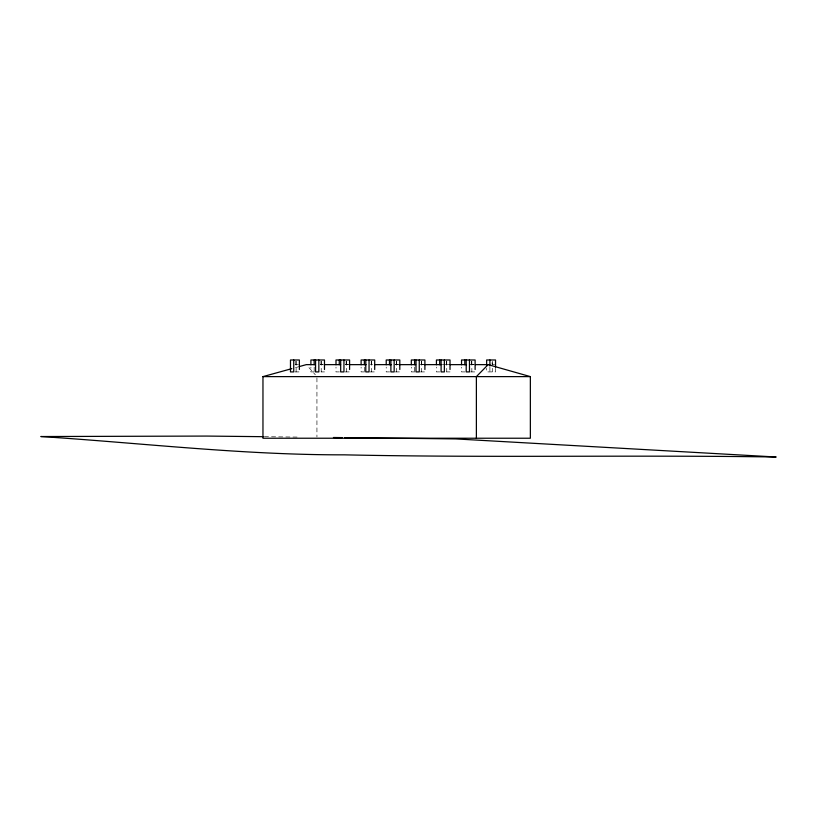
<?xml version="1.0" encoding="UTF-8"?>
<svg xmlns="http://www.w3.org/2000/svg" width="817" height="817" viewBox="0 0 817 817"><rect width="100%" height="100%" fill="white"/><g stroke="black" fill="none" stroke-linecap="round" stroke-linejoin="round"><path stroke-width="0.61" stroke-dasharray="4.08 3.06" d="M295.468 367.63L297.878 366.966M295.049 364.3L298.409 364.3M320.152 364.3L322.398 364.3M345.254 364.3L348.624 364.3M370.367 364.3L372.603 364.3M395.469 364.3L398.839 364.3M420.571 364.3L423.941 364.3M446.807 364.3L449.044 364.3M470.786 364.3L474.156 364.3M494.581 364.3L492.1 364.3L492.1 361.073M320.295 364.637L322.838 364.637M345.724 364.637L348.267 364.637M395.316 364.637L397.859 364.637M420.755 364.637L423.298 364.637M442.365 364.637L448.727 364.637M470.337 364.637L474.156 364.637M294.866 371.909L299.369 371.909M314.279 371.909L310.899 371.909L310.899 367.139M321.091 371.909L324.482 371.909M339.392 371.909L336.001 371.909L336.001 367.139M345.07 371.909L349.584 371.909M364.494 371.909L361.114 371.909L361.114 367.139M370.183 371.909L374.697 371.909M389.597 371.909L386.216 371.909L386.216 367.139M395.285 371.909L399.799 371.909M414.709 371.909L411.319 371.909L411.319 367.139M420.398 371.909L424.901 371.909M439.689 371.909L436.431 371.909L436.431 367.139M446.623 371.909L450.014 371.909M464.914 371.909L461.534 371.909L461.534 367.139M470.602 371.909L475.116 371.909M264.422 436.707L298.266 437.095M308.979 367.64L315.342 374.819M495.541 368.334L495.541 371.909L486.646 371.909L486.646 368.334M492.283 361.185L492.283 371.909M489.904 367.139L489.904 371.909M471.848 361.185L471.848 371.909M471.675 361.073L471.675 364.3M446.746 361.185L446.746 371.909M446.562 361.073L446.562 364.3M421.643 361.185L421.643 371.909M421.46 361.073L421.46 364.3M414.587 367.139L414.587 371.909M396.531 361.185L396.531 371.909M396.347 361.073L396.347 364.3M371.429 361.185L371.429 371.909M371.245 361.073L371.245 364.3M364.372 367.139L364.372 371.909M346.326 361.185L346.326 371.909M346.142 361.073L346.142 364.3M321.214 361.185L321.214 371.909M321.03 361.073L321.03 364.3M316.935 377.873L316.935 436.972M314.167 367.139L314.167 371.909M296.111 361.185L296.111 371.909M295.928 361.073L295.928 364.3"/><path stroke-width="1.23" d="M291.863 368.63L262.962 376.617L262.962 438.229L530.356 438.229L530.356 376.617L488.147 364.637L476.382 376.617L476.382 438.229M299.083 366.629L306.314 364.637L315.209 364.637M324.114 364.637L340.638 364.637M349.543 364.637L366.077 364.637M374.972 364.637L391.506 364.637M399.135 364.637L415.659 364.637M424.564 364.637L441.098 364.637M449.993 364.637L466.527 364.637M475.423 364.637L488.147 364.637M262.962 376.617L530.356 376.617M263.176 436.687L206.864 436.074L40.85 436.533C141.954 443.08 242.761 455.049 344.202 454.834C488.178 457.949 632.174 454.844 776.15 457.009L455.692 438.913L344.743 437.636M333.428 437.503L342.231 437.606M495.541 367.139L495.541 359.991L486.646 359.991L486.646 364.76M489.904 359.991L489.904 365.945M475.116 369.519L475.116 359.991L461.534 359.991L461.534 364.76M469.479 359.991L469.479 371.909L466.211 371.909L466.211 359.991M464.802 359.991L464.802 364.76M450.014 369.519L450.014 359.991L436.431 359.991L436.431 364.76M444.366 359.991L444.366 371.909L441.109 371.909L441.109 359.991M439.689 359.991L439.689 364.76M424.901 369.519L424.901 359.991L411.319 359.991L411.319 364.76M419.264 359.991L419.264 371.909L416.006 371.909L416.006 359.991M414.587 359.991L414.587 364.76M399.799 369.519L399.799 359.991L386.216 359.991L386.216 364.76M394.162 359.991L394.162 371.909L390.894 371.909L390.894 359.991M389.484 359.991L389.484 364.76M374.697 369.519L374.697 359.991L361.114 359.991L361.114 364.76M369.049 359.991L369.049 371.909L365.791 371.909L365.791 359.991M364.372 359.991L364.372 364.76M349.584 369.519L349.584 359.991L336.001 359.991L336.001 364.76M343.947 359.991L343.947 371.909L340.679 371.909L340.679 359.991M339.269 359.991L339.269 364.76M324.482 369.519L324.482 359.991L310.899 359.991L310.899 364.76M318.844 359.991L318.844 371.909L315.576 371.909L315.576 359.991M314.167 359.991L314.167 364.76M299.369 369.519L299.369 359.991L290.474 359.991L290.474 371.909L293.732 371.909L293.732 359.991"/></g></svg>
